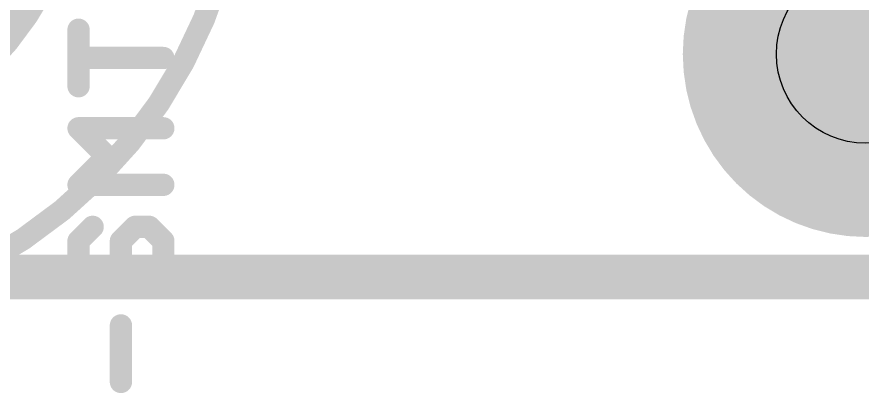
# Model space of a CAD drawing. Extents: x -33 to 74, y -22 to 37.
# Drawn here: x 4.055 to 8.87, y -0.661 to 1.482 of the extents above; entities that cross this region are included whole.
import ezdxf

# ---------------------------------------------------------------- set-up
doc = ezdxf.new("R2010")
doc.units = 0
for name, color, linetype in [('1', 12, 'CONTINUOUS'), ('16', 132, 'CONTINUOUS'), ('17', 110, 'CONTINUOUS'), ('20', 31, 'CONTINUOUS'), ('27', 253, 'CONTINUOUS'), ('29', 253, 'CONTINUOUS'), ('30', 253, 'CONTINUOUS'), ('39', 12, 'CONTINUOUS'), ('41', 12, 'CONTINUOUS'), ('42', 132, 'CONTINUOUS'), ('44', 253, 'CONTINUOUS'), ('51', 53, 'CONTINUOUS')]:
    doc.layers.add(name, color=color, linetype=linetype)

# ---------------------------------------------------------------- blocks, each defined once
blk = doc.blocks.new('RECT')
blk.add_solid([(-0.5, -0.5), (0.5, -0.5), (-0.5, 0.5), (0.5, 0.5)])
blk = doc.blocks.new('ROUNDP')
at = {"const_width": 0.5}
blk.add_lwpolyline([(0, -0.25, 1), (0, 0.25, 1), (0, -0.25)], format="xyb", dxfattribs=at)

msp = doc.modelspace()

# ---------------------------------------------------------------- linework, layer by layer
at = {"layer": '1', "const_width": 0.254}
msp.add_lwpolyline([(25.4, 0), (0, 0)], dxfattribs=at)
at = {"layer": '16', "const_width": 0.254}
msp.add_lwpolyline([(25.4, 0), (0, 0)], dxfattribs=at)
at = {"layer": '20', "const_width": 0.2032}
msp.add_lwpolyline([(25.4, 0), (0, 0)], dxfattribs=at)
at = {"layer": '20'}
msp.add_circle((2.54, 2.54), 1.651, dxfattribs=at)
at = {"layer": '27', "const_width": 0.0635}
for points in [[(4.4382, 1.4088, 1), (4.3747, 1.4088)], [(4.4065, 1.2795, 1), (4.4065, 1.216)], [(4.8895, 1.216, 1), (4.8895, 1.2795)], [(4.3747, 1.0868, 1), (4.4382, 1.0868)], [(4.4289, 0.8699, 1), (4.384, 0.825)], [(4.4065, 0.8792, 1), (4.4065, 0.8157)], [(4.8895, 0.8157, 1), (4.8895, 0.8792)], [(4.5899, 0.664, 1), (4.545, 0.7089)], [(4.545, 0.664, 1), (4.5899, 0.7089)], [(4.4065, 0.5572, 1), (4.4065, 0.4937)], [(4.384, 0.5479, 1), (4.4289, 0.503)], [(4.8895, 0.4937, 1), (4.8895, 0.5572)], [(4.5094, 0.2637, 1), (4.4645, 0.3086)], [(4.7285, 0.3179, 1), (4.7285, 0.2544)], [(4.7509, 0.2637, 1), (4.706, 0.3086)], [(4.8315, 0.3086, 1), (4.7865, 0.2637)], [(4.809, 0.2544, 1), (4.809, 0.3179)], [(4.4382, 0.2057, 1), (4.3747, 0.2057)], [(4.384, 0.2281, 1), (4.4289, 0.1832)], [(4.6797, 0.2057, 1), (4.6162, 0.2057)], [(4.6255, 0.2281, 1), (4.6704, 0.1832)], [(4.9212, 0.2057, 1), (4.8578, 0.2057)], [(4.867, 0.1832, 1), (4.912, 0.2281)], [(4.4289, 0.0671, 1), (4.384, 0.0222)], [(4.6704, 0.0222, 1), (4.6255, 0.0671)], [(4.912, 0.0222, 1), (4.867, 0.0671)], [(4.3747, 0.0447, 1), (4.4382, 0.0447)], [(4.6162, 0.0447, 1), (4.6797, 0.0447)], [(4.8578, 0.0447, 1), (4.9212, 0.0447)], [(4.487, -0.0041, 1), (4.487, -0.0676)], [(4.4645, -0.0583, 1), (4.5094, -0.0134)], [(4.545, -0.0134, 1), (4.5899, -0.0583)], [(4.5675, -0.0676, 1), (4.5675, -0.0041)], [(4.7865, -0.0134, 1), (4.8315, -0.0583)], [(4.6797, -0.2751, 1), (4.6162, -0.2751)], [(4.6162, -0.5971, 1), (4.6797, -0.5971)]]:
    msp.add_lwpolyline(points, format="xyb", dxfattribs=at)
at = {"layer": '27', "const_width": 0.127}
for points in [[(4.4065, 1.0868), (4.4065, 1.4088)], [(4.8895, 1.2478), (4.4065, 1.2478)], [(4.5675, 0.6865), (4.4065, 0.8475)], [(4.4065, 0.8475), (4.8895, 0.8475)], [(4.4065, 0.5255), (4.5675, 0.6865)], [(4.8895, 0.5255), (4.4065, 0.5255)], [(4.487, 0.2862), (4.4065, 0.2057)], [(4.648, 0.2057), (4.7285, 0.2862)], [(4.7285, 0.2862), (4.809, 0.2862)], [(4.809, 0.2862), (4.8895, 0.2057)], [(4.4065, 0.2057), (4.4065, 0.0447)], [(4.648, 0.0447), (4.648, 0.2057)], [(4.8895, 0.2057), (4.8895, 0.0447)], [(4.4065, 0.0447), (4.487, -0.0358)], [(4.5675, -0.0358), (4.648, 0.0447)], [(4.8895, 0.0447), (4.809, -0.0358)], [(4.487, -0.0358), (4.5675, -0.0358)], [(4.648, -0.5971), (4.648, -0.2751)]]:
    msp.add_lwpolyline(points, dxfattribs=at)
at = {"layer": '29', "const_width": 1.7526}
msp.add_lwpolyline([(2.54, 1.6637, 1), (2.54, 3.4163, 1), (2.54, 1.6637)], format="xyb", dxfattribs=at)
at = {"layer": '30', "const_width": 1.7526}
msp.add_lwpolyline([(2.54, 1.6637, 1), (2.54, 3.4163, 1), (2.54, 1.6637)], format="xyb", dxfattribs=at)
at = {"layer": '39', "const_width": 0.127}
msp.add_lwpolyline([(2.54, -0.254, 1), (2.54, 5.334, 1), (2.54, -0.254)], format="xyb", dxfattribs=at)
at = {"layer": '41', "const_width": 0.2032}
msp.add_lwpolyline([(2.54, 0.6858, 1), (2.54, 4.3942)], format="xyb", dxfattribs=at)
at = {"layer": '42', "const_width": 0.2032}
msp.add_lwpolyline([(2.54, 0.6858, 1), (2.54, 4.3942)], format="xyb", dxfattribs=at)
at = {"layer": '44'}
msp.add_circle((8.89, 1.27), 0.508, dxfattribs=at)

# ---------------------------------------------------------------- block references
at = {"layer": '17', "xscale": 1.8796, "yscale": 1.8796, "rotation": 90}
msp.add_blockref('ROUNDP', (8.89, 1.27), dxfattribs=at)
msp.add_blockref('ROUNDP', (8.89, 1.27), dxfattribs=at)
at = {"layer": '29', "xscale": 2.0828, "yscale": 2.0828, "rotation": 90}
msp.add_blockref('ROUNDP', (8.89, 1.27), dxfattribs=at)
at = {"layer": '30', "xscale": 2.0828, "yscale": 2.0828, "rotation": 90}
msp.add_blockref('ROUNDP', (8.89, 1.27), dxfattribs=at)
at = {"layer": '51', "xscale": 0.508, "yscale": 0.508}
msp.add_blockref('RECT', (8.89, 1.27), dxfattribs=at)

doc.saveas('drawing.dxf')
